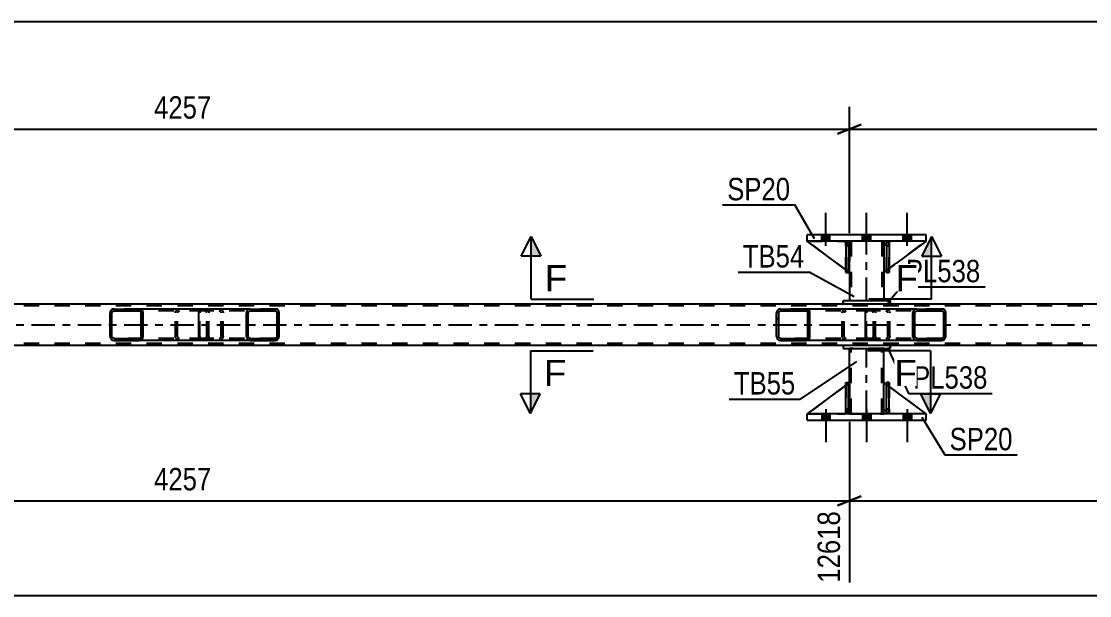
# Model space of a CAD drawing. Header units: millimetres. Extents: x 0 to 1775, y 0 to 560.
# Drawn here: x 1484.5 to 1621, y 156.7 to 230 of the extents above; entities that cross this region are included whole.
import ezdxf

# ---------------------------------------------------------------- set-up
doc = ezdxf.new("R2010")
doc.units = ezdxf.units.MM
doc.linetypes.add('DXK_LINE_DOT2', pattern=[3.9198, 1.9599, -1.9599])
doc.linetypes.add('DXK_LINE_DOT3', pattern=[5.9187, 2.979, -0.9799, 0.9799, -0.9799])
doc.styles.add('Arial', font='ARIAL.TTF', dxfattribs={"height": 0.2})
doc.styles.add('Arial Narrow', font='ARIALN.TTF', dxfattribs={"height": 0.2})

# ---------------------------------------------------------------- blocks, each defined once
blk = doc.blocks.new('Part-814185304-5393 - 5262')
at = {"linetype": 'Continuous'}
h = blk.add_hatch(dxfattribs=at)
h.set_pattern_fill('', scale=0.7, style=0, pattern_type=0)
h.set_pattern_definition([(45, (1500.0745, 192.9664), (-1.57154, 1.57154), [])])
h.paths.add_polyline_path([(1500.11, 192.78), (1500.07, 192.97), (1499.96, 193.12), (1499.8, 193.23), (1499.6, 193.26), (1496.37, 193.26), (1496.17, 193.23), (1496.01, 193.12), (1495.9, 192.97), (1495.86, 192.78), (1495.86, 189.74), (1495.9, 189.56), (1496.01, 189.4), (1496.17, 189.3), (1496.37, 189.26), (1499.6, 189.26), (1499.8, 189.3), (1499.96, 189.4), (1500.07, 189.56), (1500.11, 189.74)])
h.paths.add_polyline_path([(1499.84, 189.65), (1499.78, 189.57), (1499.7, 189.52), (1499.6, 189.5), (1496.37, 189.5), (1496.27, 189.52), (1496.19, 189.57), (1496.13, 189.65), (1496.11, 189.74), (1496.11, 192.78), (1496.13, 192.87), (1496.19, 192.95), (1496.27, 193), (1496.37, 193.02), (1499.6, 193.02), (1499.7, 193), (1499.78, 192.95), (1499.84, 192.87), (1499.86, 192.78), (1499.86, 189.74)])
at = {"color": 2, "linetype": 'Continuous'}
for p, q in [((1495.9, 192.97), (1495.86, 192.78)), ((1495.86, 189.74), (1495.86, 192.78)), ((1496.11, 192.78), (1496.13, 192.87)), ((1496.11, 189.74), (1496.11, 192.78)), ((1496.13, 192.87), (1496.19, 192.95)), ((1496.37, 193.26), (1496.17, 193.23)), ((1496.19, 192.95), (1496.27, 193)), ((1496.27, 193), (1496.37, 193.02)), ((1496.37, 193.26), (1499.6, 193.26)), ((1496.37, 193.02), (1499.6, 193.02)), ((1507.47, 193.26), (1499.6, 193.26)), ((1499.8, 193.23), (1499.6, 193.26)), ((1499.6, 193.02), (1499.7, 193)), ((1499.7, 193), (1499.78, 192.95)), ((1499.78, 192.95), (1499.84, 192.87)), ((1499.84, 192.87), (1499.86, 192.78)), ((1499.86, 189.74), (1499.86, 192.78)), ((1500.11, 192.78), (1500.07, 192.97)), ((1500.11, 189.74), (1500.11, 192.78)), ((1495.86, 189.74), (1495.9, 189.56)), ((1496.13, 189.65), (1496.11, 189.74)), ((1496.19, 189.57), (1496.13, 189.65)), ((1499.84, 189.65), (1499.78, 189.57)), ((1499.86, 189.74), (1499.84, 189.65)), ((1500.07, 189.56), (1500.11, 189.74)), ((1496.17, 189.3), (1496.37, 189.26)), ((1496.27, 189.52), (1496.19, 189.57)), ((1496.37, 189.5), (1496.27, 189.52)), ((1496.37, 189.5), (1499.6, 189.5)), ((1496.37, 189.26), (1499.6, 189.26)), ((1499.7, 189.52), (1499.6, 189.5)), ((1499.6, 189.26), (1499.8, 189.3)), ((1507.47, 189.26), (1499.6, 189.26)), ((1499.78, 189.57), (1499.7, 189.52))]:
    blk.add_line(p, q, dxfattribs=at)
at = {"color": 7, "linetype": 'DXK_LINE_DOT2'}
for p, q in [((1499.6, 193.26), (1496.37, 193.26)), ((1507.95, 193.02), (1496.37, 193.02)), ((1504.21, 192.78), (1504.24, 192.97)), ((1504.21, 189.74), (1504.21, 192.78)), ((1504.48, 192.87), (1504.46, 192.78)), ((1504.46, 189.74), (1504.46, 192.78)), ((1504.54, 192.95), (1504.48, 192.87)), ((1504.52, 193.23), (1504.72, 193.26)), ((1504.54, 192.95), (1504.56, 192.97)), ((1504.56, 192.97), (1504.62, 193)), ((1504.62, 193), (1504.72, 193.02)), ((1507.95, 193.26), (1507.47, 193.26)), ((1507.95, 193.26), (1508.15, 193.23)), ((1508.05, 193), (1507.95, 193.02)), ((1508.13, 192.95), (1508.05, 193)), ((1508.19, 192.87), (1508.13, 192.95)), ((1508.21, 192.78), (1508.19, 192.87)), ((1508.21, 189.74), (1508.21, 192.78)), ((1508.42, 192.97), (1508.46, 192.78)), ((1508.46, 189.74), (1508.46, 192.78)), ((1504.24, 189.56), (1504.21, 189.74)), ((1504.46, 189.74), (1504.48, 189.65)), ((1504.48, 189.65), (1504.54, 189.57)), ((1508.13, 189.57), (1508.19, 189.65)), ((1508.19, 189.65), (1508.21, 189.74)), ((1508.46, 189.74), (1508.42, 189.56)), ((1507.95, 189.5), (1496.37, 189.5)), ((1499.6, 189.26), (1496.37, 189.26)), ((1504.72, 189.26), (1504.52, 189.3)), ((1504.54, 189.57), (1504.62, 189.52)), ((1504.62, 189.52), (1504.72, 189.5)), ((1507.95, 189.26), (1507.47, 189.26)), ((1507.95, 189.5), (1508.05, 189.52)), ((1508.15, 189.3), (1507.95, 189.26)), ((1508.05, 189.52), (1508.13, 189.57))]:
    blk.add_line(p, q, dxfattribs=at)
at = {"color": 2, "linetype": 'Continuous'}
for centre, start, end in [((1496.35, 192.76), 110.7583, 155.68), ((1499.62, 192.76), 24.32, 69.2417), ((1496.35, 189.76), 204.32, 249.2417), ((1499.62, 189.76), 290.7583, 335.68)]:
    blk.add_arc(centre, 0.496, start, end, dxfattribs=at)
at = {"color": 7, "linetype": 'DXK_LINE_DOT2'}
for centre, start, end in [((1504.7, 192.76), 110.7583, 155.68), ((1507.97, 192.76), 24.32, 69.2417), ((1504.7, 189.76), 204.32, 249.2417), ((1507.97, 189.76), 290.7583, 335.68)]:
    blk.add_arc(centre, 0.496, start, end, dxfattribs=at)
blk = doc.blocks.new('Part-814185304-5370 - 5262')
at = {"linetype": 'Continuous'}
h = blk.add_hatch(dxfattribs=at)
h.set_pattern_fill('', scale=0.7, style=0, pattern_type=0)
h.set_pattern_definition([(45, (1602.5534, 192.9664), (-1.57154, 1.57154), [])])
h.paths.add_polyline_path([(1602.59, 192.78), (1602.55, 192.97), (1602.44, 193.12), (1602.28, 193.23), (1602.09, 193.26), (1598.9, 193.26), (1598.71, 193.23), (1598.55, 193.12), (1598.44, 192.97), (1598.4, 192.78), (1598.4, 189.74), (1598.44, 189.56), (1598.55, 189.4), (1598.71, 189.3), (1598.9, 189.26), (1602.09, 189.26), (1602.28, 189.3), (1602.44, 189.4), (1602.55, 189.56), (1602.59, 189.74)])
h.paths.add_polyline_path([(1602.32, 189.65), (1602.27, 189.57), (1602.19, 189.52), (1602.09, 189.5), (1598.9, 189.5), (1598.81, 189.52), (1598.73, 189.57), (1598.67, 189.65), (1598.65, 189.74), (1598.65, 192.78), (1598.67, 192.87), (1598.73, 192.95), (1598.81, 193), (1598.9, 193.02), (1602.09, 193.02), (1602.19, 193), (1602.27, 192.95), (1602.32, 192.87), (1602.34, 192.78), (1602.34, 189.74)])
at = {"color": 2, "linetype": 'Continuous'}
for p, q in [((1592.33, 192.78), (1592.35, 192.97)), ((1592.33, 189.74), (1592.33, 192.78)), ((1592.35, 192.97), (1592.41, 193.12)), ((1592.41, 193.12), (1592.5, 193.23)), ((1592.5, 193.23), (1592.6, 193.26)), ((1598.9, 193.26), (1592.6, 193.26)), ((1598.44, 192.97), (1598.4, 192.78)), ((1598.4, 189.74), (1598.4, 192.78)), ((1598.65, 192.78), (1598.67, 192.87)), ((1598.65, 189.74), (1598.65, 192.78)), ((1598.67, 192.87), (1598.73, 192.95)), ((1598.9, 193.26), (1598.71, 193.23)), ((1598.73, 192.95), (1598.81, 193)), ((1598.81, 193), (1598.9, 193.02)), ((1598.9, 193.26), (1602.09, 193.26)), ((1598.9, 193.02), (1602.09, 193.02)), ((1602.28, 193.23), (1602.09, 193.26)), ((1602.09, 193.02), (1602.19, 193)), ((1602.19, 193), (1602.27, 192.95)), ((1602.27, 192.95), (1602.32, 192.87)), ((1602.32, 192.87), (1602.34, 192.78)), ((1602.34, 189.74), (1602.34, 192.78)), ((1602.59, 192.78), (1602.55, 192.97)), ((1602.59, 189.74), (1602.59, 192.78)), ((1592.35, 189.56), (1592.33, 189.74)), ((1598.4, 189.74), (1598.44, 189.56)), ((1598.67, 189.65), (1598.65, 189.74)), ((1598.73, 189.57), (1598.67, 189.65)), ((1602.32, 189.65), (1602.27, 189.57)), ((1602.34, 189.74), (1602.32, 189.65)), ((1602.55, 189.56), (1602.59, 189.74)), ((1592.41, 189.4), (1592.35, 189.56)), ((1592.5, 189.3), (1592.41, 189.4)), ((1592.6, 189.26), (1592.5, 189.3)), ((1598.9, 189.26), (1592.6, 189.26)), ((1598.71, 189.3), (1598.9, 189.26)), ((1598.81, 189.52), (1598.73, 189.57)), ((1598.9, 189.5), (1598.81, 189.52)), ((1598.9, 189.5), (1602.09, 189.5)), ((1598.9, 189.26), (1602.09, 189.26)), ((1602.19, 189.52), (1602.09, 189.5)), ((1602.09, 189.26), (1602.28, 189.3)), ((1602.27, 189.57), (1602.19, 189.52))]:
    blk.add_line(p, q, dxfattribs=at)
at = {"color": 7, "linetype": 'DXK_LINE_DOT2'}
for p, q in [((1592.48, 192.87), (1592.47, 192.78)), ((1592.47, 189.74), (1592.47, 192.78)), ((1592.51, 192.95), (1592.48, 192.87)), ((1592.55, 193), (1592.51, 192.95)), ((1592.6, 193.02), (1592.55, 193)), ((1602.09, 193.02), (1592.6, 193.02)), ((1593.6, 193.02), (1593.6, 193.26)), ((1594.94, 193.26), (1595.13, 193.23)), ((1595.03, 193), (1594.94, 193.02)), ((1595.12, 192.95), (1595.03, 193)), ((1595.17, 192.87), (1595.12, 192.95)), ((1595.19, 192.78), (1595.17, 192.87)), ((1595.19, 189.74), (1595.19, 192.78)), ((1595.4, 192.97), (1595.44, 192.78)), ((1595.44, 189.74), (1595.44, 192.78)), ((1602.09, 193.26), (1598.9, 193.26)), ((1592.47, 189.74), (1592.48, 189.65)), ((1592.48, 189.65), (1592.51, 189.57)), ((1595.12, 189.57), (1595.17, 189.65)), ((1595.17, 189.65), (1595.19, 189.74)), ((1595.44, 189.74), (1595.4, 189.56)), ((1592.51, 189.57), (1592.55, 189.52)), ((1592.55, 189.52), (1592.6, 189.5)), ((1602.09, 189.5), (1592.6, 189.5)), ((1593.6, 189.26), (1593.6, 189.5)), ((1594.94, 189.5), (1595.03, 189.52)), ((1595.13, 189.3), (1594.94, 189.26)), ((1595.03, 189.52), (1595.12, 189.57)), ((1602.09, 189.26), (1598.9, 189.26))]:
    blk.add_line(p, q, dxfattribs=at)
for centre, start, end in [((1594.95, 192.77), 23.8494, 68.8059), ((1594.95, 189.76), 291.1941, 336.1506)]:
    blk.add_arc(centre, 0.492, start, end, dxfattribs=at)
at = {"color": 2, "linetype": 'Continuous'}
for centre, start, end in [((1598.89, 192.77), 111.1941, 156.1506), ((1602.1, 192.77), 23.8494, 68.8059), ((1598.89, 189.76), 203.8494, 248.8059), ((1602.1, 189.76), 291.1941, 336.1506)]:
    blk.add_arc(centre, 0.492, start, end, dxfattribs=at)
blk = doc.blocks.new('Part-814185304-5500 - 5262')
at = {"color": 2, "linetype": 'Continuous'}
for p, q in [((1589.83, 183.53), (1584.88, 179.86)), ((1590.28, 183.86), (1590.15, 183.77)), ((1590.28, 180.46), (1590.28, 183.86)), ((1590.28, 180.46), (1590.15, 180.34)), ((1590.28, 180.46), (1590.28, 180.46)), ((1589.83, 180.02), (1589.68, 179.86))]:
    blk.add_line(p, q, dxfattribs=at)
at = {"color": 7, "linetype": 'DXK_LINE_DOT2'}
for p, q in [((1590.15, 183.77), (1589.83, 183.53)), ((1590.28, 180.46), (1590.28, 183.86)), ((1590.28, 180.46), (1589.68, 179.86)), ((1590.15, 180.34), (1589.83, 180.02)), ((1584.88, 179.86), (1589.68, 179.86))]:
    blk.add_line(p, q, dxfattribs=at)
blk = doc.blocks.new('Part-814185304-5407 - 5262')
at = {"color": 7, "linetype": 'DXK_LINE_DOT2'}
for p, q in [((1590.28, 197.94), (1584.88, 201.94)), ((1584.88, 201.94), (1589.68, 201.94)), ((1589.68, 201.94), (1590.28, 201.34)), ((1590.28, 201.34), (1589.68, 201.94)), ((1590.28, 201.34), (1590.28, 197.94)), ((1590.28, 201.34), (1590.28, 201.34)), ((1590.28, 201.34), (1590.28, 197.94))]:
    blk.add_line(p, q, dxfattribs=at)
blk = doc.blocks.new('Part-814185304-5328 - 5262')
at = {"color": 2, "linetype": 'Continuous'}
for p, q in [((1590.28, 201.94), (1590.28, 201.34)), ((1594.68, 201.94), (1594.68, 201.34)), ((1590.28, 197.94), (1590.28, 194.3)), ((1594.68, 197.94), (1594.68, 194.3))]:
    blk.add_line(p, q, dxfattribs=at)
at = {"color": 7, "linetype": 'DXK_LINE_DOT2'}
for p, q in [((1594.68, 201.94), (1590.28, 201.94)), ((1590.52, 201.94), (1590.52, 194.3)), ((1594.44, 201.94), (1594.44, 194.3)), ((1590.28, 201.34), (1590.28, 197.94)), ((1594.68, 201.34), (1594.68, 197.94)), ((1594.68, 194.3), (1590.28, 194.3))]:
    blk.add_line(p, q, dxfattribs=at)
at = {"color": 7, "linetype": 'DXK_LINE_DOT3'}
blk.add_line((1592.48, 194.3), (1592.48, 201.94), dxfattribs=at)
blk = doc.blocks.new('Part-814185304-5404 - 5262')
at = {"color": 2, "linetype": 'Continuous'}
for p, q in [((1589.83, 198.27), (1584.88, 201.94)), ((1589.83, 201.79), (1589.68, 201.94)), ((1590.28, 201.34), (1590.15, 201.47)), ((1590.28, 201.34), (1590.28, 201.34)), ((1590.28, 197.94), (1590.28, 201.34)), ((1590.15, 198.04), (1590.28, 197.94)), ((1590.28, 197.94), (1590.28, 197.94))]:
    blk.add_line(p, q, dxfattribs=at)
at = {"color": 7, "linetype": 'DXK_LINE_DOT2'}
for p, q in [((1589.68, 201.94), (1584.88, 201.94)), ((1589.68, 201.94), (1590.28, 201.34)), ((1590.15, 201.47), (1589.83, 201.79)), ((1590.28, 201.34), (1590.28, 197.94)), ((1590.15, 198.04), (1589.83, 198.27))]:
    blk.add_line(p, q, dxfattribs=at)
blk = doc.blocks.new('Part-814185304-5398 - 5262')
at = {"color": 7, "linetype": 'DXK_LINE_DOT2'}
for p, q in [((1595.28, 201.94), (1595.03, 201.7)), ((1600.08, 201.94), (1595.28, 201.94)), ((1595.35, 198.44), (1595.03, 198.2))]:
    blk.add_line(p, q, dxfattribs=at)
at = {"color": 2, "linetype": 'Continuous'}
for p, q in [((1600.08, 201.94), (1595.35, 198.44)), ((1595.03, 201.7), (1594.68, 201.34)), ((1594.68, 201.34), (1594.68, 197.94)), ((1595.03, 198.2), (1594.68, 197.94))]:
    blk.add_line(p, q, dxfattribs=at)
blk = doc.blocks.new('Part-814185304-5428 - 5262')
at = {"color": 2, "linetype": 'Continuous'}
for p, q in [((1594.68, 180.46), (1594.68, 183.86)), ((1595.03, 183.6), (1594.68, 183.86)), ((1600.08, 179.86), (1595.35, 183.36)), ((1595.03, 180.11), (1594.68, 180.46))]:
    blk.add_line(p, q, dxfattribs=at)
at = {"color": 7, "linetype": 'DXK_LINE_DOT2'}
for p, q in [((1595.35, 183.36), (1595.03, 183.6)), ((1595.28, 179.86), (1595.03, 180.11)), ((1600.08, 179.86), (1595.28, 179.86)), ((1600.08, 179.86), (1600.08, 179.86)), ((1600.08, 179.86), (1600.08, 179.86))]:
    blk.add_line(p, q, dxfattribs=at)
blk = doc.blocks.new('Part-814185304-5394 - 5262')
at = {"linetype": 'Continuous'}
h = blk.add_hatch(dxfattribs=at)
h.set_pattern_fill('', scale=0.7, style=0, pattern_type=0)
h.set_pattern_definition([(45, (1517.4192, 192.9664), (-1.57154, 1.57154), [])])
h.paths.add_polyline_path([(1517.46, 192.78), (1517.42, 192.97), (1517.31, 193.12), (1517.15, 193.23), (1516.95, 193.26), (1513.77, 193.26), (1513.58, 193.23), (1513.41, 193.12), (1513.31, 192.97), (1513.27, 192.78), (1513.27, 189.74), (1513.31, 189.56), (1513.41, 189.4), (1513.58, 189.3), (1513.77, 189.26), (1516.95, 189.26), (1517.15, 189.3), (1517.31, 189.4), (1517.42, 189.56), (1517.46, 189.74)])
h.paths.add_polyline_path([(1517.19, 189.65), (1517.13, 189.57), (1517.05, 189.52), (1516.95, 189.5), (1513.77, 189.5), (1513.67, 189.52), (1513.59, 189.57), (1513.54, 189.65), (1513.52, 189.74), (1513.52, 192.78), (1513.54, 192.87), (1513.59, 192.95), (1513.67, 193), (1513.77, 193.02), (1516.95, 193.02), (1517.05, 193), (1517.13, 192.95), (1517.19, 192.87), (1517.21, 192.78), (1517.21, 189.74)])
at = {"color": 2, "linetype": 'Continuous'}
for p, q in [((1507.2, 192.78), (1507.22, 192.97)), ((1507.2, 189.74), (1507.2, 192.78)), ((1507.22, 192.97), (1507.28, 193.12)), ((1507.28, 193.12), (1507.37, 193.23)), ((1507.37, 193.23), (1507.47, 193.26)), ((1513.77, 193.26), (1507.47, 193.26)), ((1513.31, 192.97), (1513.27, 192.78)), ((1513.27, 189.74), (1513.27, 192.78)), ((1513.52, 192.78), (1513.54, 192.87)), ((1513.52, 189.74), (1513.52, 192.78)), ((1513.54, 192.87), (1513.59, 192.95)), ((1513.77, 193.26), (1513.58, 193.23)), ((1513.59, 192.95), (1513.67, 193)), ((1513.67, 193), (1513.77, 193.02)), ((1513.77, 193.26), (1516.95, 193.26)), ((1513.77, 193.02), (1516.95, 193.02)), ((1517.15, 193.23), (1516.95, 193.26)), ((1516.95, 193.02), (1517.05, 193)), ((1517.05, 193), (1517.13, 192.95)), ((1517.13, 192.95), (1517.19, 192.87)), ((1517.19, 192.87), (1517.21, 192.78)), ((1517.21, 189.74), (1517.21, 192.78)), ((1517.46, 192.78), (1517.42, 192.97)), ((1517.46, 189.74), (1517.46, 192.78)), ((1507.22, 189.56), (1507.2, 189.74)), ((1513.27, 189.74), (1513.31, 189.56)), ((1513.54, 189.65), (1513.52, 189.74)), ((1513.59, 189.57), (1513.54, 189.65)), ((1517.19, 189.65), (1517.13, 189.57)), ((1517.21, 189.74), (1517.19, 189.65)), ((1517.42, 189.56), (1517.46, 189.74)), ((1507.28, 189.4), (1507.22, 189.56)), ((1507.37, 189.3), (1507.28, 189.4)), ((1507.47, 189.26), (1507.37, 189.3)), ((1513.77, 189.26), (1507.47, 189.26)), ((1513.58, 189.3), (1513.77, 189.26)), ((1513.67, 189.52), (1513.59, 189.57)), ((1513.77, 189.5), (1513.67, 189.52)), ((1513.77, 189.5), (1516.95, 189.5)), ((1513.77, 189.26), (1516.95, 189.26)), ((1517.05, 189.52), (1516.95, 189.5)), ((1516.95, 189.26), (1517.15, 189.3)), ((1517.13, 189.57), (1517.05, 189.52))]:
    blk.add_line(p, q, dxfattribs=at)
at = {"color": 7, "linetype": 'DXK_LINE_DOT2'}
for p, q in [((1507.35, 192.87), (1507.33, 192.78)), ((1507.33, 189.74), (1507.33, 192.78)), ((1507.37, 192.95), (1507.35, 192.87)), ((1507.42, 193), (1507.37, 192.95)), ((1507.47, 193.02), (1507.42, 193)), ((1516.95, 193.02), (1507.47, 193.02)), ((1508.46, 193.02), (1508.46, 193.26)), ((1509.8, 193.26), (1510, 193.23)), ((1509.9, 193), (1509.8, 193.02)), ((1509.98, 192.95), (1509.9, 193)), ((1510.04, 192.87), (1509.98, 192.95)), ((1510.06, 192.78), (1510.04, 192.87)), ((1510.06, 189.74), (1510.06, 192.78)), ((1510.27, 192.97), (1510.31, 192.78)), ((1510.31, 189.74), (1510.31, 192.78)), ((1516.95, 193.26), (1513.77, 193.26)), ((1507.33, 189.74), (1507.35, 189.65)), ((1507.35, 189.65), (1507.37, 189.57)), ((1509.98, 189.57), (1510.04, 189.65)), ((1510.04, 189.65), (1510.06, 189.74)), ((1510.31, 189.74), (1510.27, 189.56)), ((1507.37, 189.57), (1507.42, 189.52)), ((1507.42, 189.52), (1507.47, 189.5)), ((1516.95, 189.5), (1507.47, 189.5)), ((1508.46, 189.26), (1508.46, 189.5)), ((1509.8, 189.5), (1509.9, 189.52)), ((1510, 189.3), (1509.8, 189.26)), ((1509.9, 189.52), (1509.98, 189.57)), ((1516.95, 189.26), (1513.77, 189.26))]:
    blk.add_line(p, q, dxfattribs=at)
for centre, start, end in [((1509.82, 192.77), 23.8494, 68.8059), ((1509.82, 189.76), 291.1941, 336.1506)]:
    blk.add_arc(centre, 0.492, start, end, dxfattribs=at)
at = {"color": 2, "linetype": 'Continuous'}
for centre, start, end in [((1513.76, 192.77), 111.1941, 156.1506), ((1516.97, 192.77), 23.8494, 68.8059), ((1513.76, 189.76), 203.8494, 248.8059), ((1516.97, 189.76), 291.1941, 336.1506)]:
    blk.add_arc(centre, 0.492, start, end, dxfattribs=at)
blk = doc.blocks.new('Part-814185304-5401 - 5262')
at = {"color": 7, "linetype": 'DXK_LINE_DOT2'}
for p, q in [((1595.28, 201.94), (1594.68, 201.34)), ((1594.68, 197.94), (1600.08, 201.94)), ((1600.08, 201.94), (1595.28, 201.94)), ((1594.68, 201.34), (1594.68, 197.94))]:
    blk.add_line(p, q, dxfattribs=at)
blk = doc.blocks.new('Part-814185304-5408 - 5262')
at = {"color": 2, "linetype": 'Continuous'}
for p, q in [((1590.15, 201.94), (1589.83, 201.94)), ((1589.83, 201.94), (1589.83, 197.94)), ((1590.15, 201.94), (1590.15, 201.94)), ((1590.15, 201.94), (1590.15, 197.94)), ((1590.15, 197.94), (1589.83, 197.94))]:
    blk.add_line(p, q, dxfattribs=at)
at = {"color": 7, "linetype": 'DXK_LINE_DOT2'}
for p, q in [((1589.83, 201.34), (1589.83, 201.94)), ((1590.15, 201.34), (1590.15, 201.94)), ((1590.15, 201.94), (1590.15, 201.94)), ((1590.15, 201.34), (1589.83, 201.34)), ((1589.83, 201.34), (1589.83, 197.94)), ((1590.15, 197.94), (1590.15, 201.34))]:
    blk.add_line(p, q, dxfattribs=at)
blk = doc.blocks.new('Part-814185304-5420 - 5262')
at = {"color": 2, "linetype": 'Continuous'}
for p, q in [((1584.88, 201.94), (1584.88, 202.74)), ((1600.08, 202.74), (1584.88, 202.74)), ((1600.08, 201.94), (1584.88, 201.94)), ((1600.08, 201.94), (1600.08, 202.74))]:
    blk.add_line(p, q, dxfattribs=at)
at = {"color": 7, "linetype": 'DXK_LINE_DOT2'}
for p, q in [((1584.88, 201.94), (1584.88, 202.74)), ((1600.08, 201.94), (1600.08, 202.74))]:
    blk.add_line(p, q, dxfattribs=at)
blk = doc.blocks.new('Part-814185304-5425 - 5262')
at = {"color": 2, "linetype": 'Continuous'}
for p, q in [((1584.88, 179.06), (1584.88, 179.86)), ((1600.08, 179.86), (1584.88, 179.86)), ((1584.88, 179.06), (1600.08, 179.06)), ((1600.08, 179.06), (1600.08, 179.86))]:
    blk.add_line(p, q, dxfattribs=at)
at = {"color": 7, "linetype": 'DXK_LINE_DOT2'}
for p, q in [((1584.88, 179.06), (1584.88, 179.86)), ((1600.08, 179.06), (1600.08, 179.86))]:
    blk.add_line(p, q, dxfattribs=at)
blk = doc.blocks.new('Part-814185304-5449 - 5262')
at = {"color": 7, "linetype": 'DXK_LINE_DOT2'}
for p, q in [((1595.35, 183.86), (1595.03, 183.86)), ((1595.03, 180.46), (1595.03, 183.86)), ((1595.03, 183.86), (1595.03, 179.86)), ((1595.35, 183.86), (1595.35, 180.46)), ((1595.35, 179.86), (1595.35, 183.86)), ((1595.35, 180.46), (1595.03, 180.46)), ((1595.03, 179.86), (1595.03, 180.46)), ((1595.35, 180.46), (1595.35, 179.86)), ((1595.35, 179.86), (1595.03, 179.86)), ((1595.35, 179.86), (1595.35, 179.86))]:
    blk.add_line(p, q, dxfattribs=at)
blk = doc.blocks.new('Part-814185304-5479 - 5262')
at = {"color": 2, "linetype": 'Continuous'}
for p, q in [((1589.48, 193.9), (1425.21, 193.9)), ((1686.73, 193.9), (1595.48, 193.9)), ((1589.48, 188.62), (1425.21, 188.62)), ((1686.73, 188.62), (1595.48, 188.62))]:
    blk.add_line(p, q, dxfattribs=at)
at = {"color": 7, "linetype": 'DXK_LINE_DOT2'}
for p, q in [((1595.48, 193.9), (1589.48, 193.9)), ((1686.73, 193.66), (1112.95, 193.66)), ((1686.73, 188.86), (1112.95, 188.86)), ((1595.48, 188.62), (1589.48, 188.62))]:
    blk.add_line(p, q, dxfattribs=at)
at = {"color": 7, "linetype": 'DXK_LINE_DOT3'}
blk.add_line((1112.95, 191.26), (1686.73, 191.26), dxfattribs=at)
blk = doc.blocks.new('Part-814185304-5497 - 5262')
at = {"linetype": 'Continuous'}
h = blk.add_hatch(dxfattribs=at)
h.set_pattern_fill('', scale=0.7, style=0, pattern_type=0)
h.set_pattern_definition([(45, (1585.2087, 192.9664), (-1.57154, 1.57154), [])])
h.paths.add_polyline_path([(1585.25, 192.78), (1585.21, 192.97), (1585.1, 193.12), (1584.93, 193.23), (1584.74, 193.26), (1581.5, 193.26), (1581.31, 193.23), (1581.14, 193.12), (1581.03, 192.97), (1580.99, 192.78), (1580.99, 189.74), (1581.03, 189.56), (1581.14, 189.4), (1581.31, 189.3), (1581.5, 189.26), (1584.74, 189.26), (1584.93, 189.3), (1585.1, 189.4), (1585.21, 189.56), (1585.25, 189.74)])
h.paths.add_polyline_path([(1584.97, 189.65), (1584.92, 189.57), (1584.83, 189.52), (1584.74, 189.5), (1581.5, 189.5), (1581.4, 189.52), (1581.32, 189.57), (1581.27, 189.65), (1581.25, 189.74), (1581.25, 192.78), (1581.27, 192.87), (1581.32, 192.95), (1581.4, 193), (1581.5, 193.02), (1584.74, 193.02), (1584.83, 193), (1584.92, 192.95), (1584.97, 192.87), (1584.99, 192.78), (1584.99, 189.74)])
at = {"color": 2, "linetype": 'Continuous'}
for p, q in [((1581.03, 192.97), (1580.99, 192.78)), ((1580.99, 189.74), (1580.99, 192.78)), ((1581.25, 192.78), (1581.27, 192.87)), ((1581.25, 189.74), (1581.25, 192.78)), ((1581.27, 192.87), (1581.32, 192.95)), ((1581.5, 193.26), (1581.31, 193.23)), ((1581.32, 192.95), (1581.4, 193)), ((1581.4, 193), (1581.5, 193.02)), ((1581.5, 193.26), (1584.74, 193.26)), ((1581.5, 193.02), (1584.74, 193.02)), ((1592.6, 193.26), (1584.74, 193.26)), ((1584.93, 193.23), (1584.74, 193.26)), ((1584.74, 193.02), (1584.83, 193)), ((1584.83, 193), (1584.92, 192.95)), ((1584.92, 192.95), (1584.97, 192.87)), ((1584.97, 192.87), (1584.99, 192.78)), ((1584.99, 189.74), (1584.99, 192.78)), ((1585.25, 192.78), (1585.21, 192.97)), ((1585.25, 189.74), (1585.25, 192.78)), ((1580.99, 189.74), (1581.03, 189.56)), ((1581.27, 189.65), (1581.25, 189.74)), ((1581.32, 189.57), (1581.27, 189.65)), ((1584.97, 189.65), (1584.92, 189.57)), ((1584.99, 189.74), (1584.97, 189.65)), ((1585.21, 189.56), (1585.25, 189.74)), ((1581.31, 189.3), (1581.5, 189.26)), ((1581.4, 189.52), (1581.32, 189.57)), ((1581.5, 189.5), (1581.4, 189.52)), ((1581.5, 189.5), (1584.74, 189.5)), ((1581.5, 189.26), (1584.74, 189.26)), ((1584.83, 189.52), (1584.74, 189.5)), ((1584.74, 189.26), (1584.93, 189.3)), ((1592.6, 189.26), (1584.74, 189.26)), ((1584.92, 189.57), (1584.83, 189.52))]:
    blk.add_line(p, q, dxfattribs=at)
at = {"color": 7, "linetype": 'DXK_LINE_DOT2'}
for p, q in [((1584.74, 193.26), (1581.5, 193.26)), ((1593.09, 193.02), (1581.5, 193.02)), ((1589.34, 192.78), (1589.38, 192.97)), ((1589.34, 189.74), (1589.34, 192.78)), ((1589.62, 192.87), (1589.6, 192.78)), ((1589.6, 189.74), (1589.6, 192.78)), ((1589.67, 192.95), (1589.62, 192.87)), ((1589.66, 193.23), (1589.85, 193.26)), ((1589.67, 192.95), (1589.69, 192.97)), ((1589.69, 192.97), (1589.75, 193)), ((1589.75, 193), (1589.85, 193.02)), ((1593.09, 193.26), (1592.6, 193.26)), ((1593.09, 193.26), (1593.28, 193.23)), ((1593.18, 193), (1593.09, 193.02)), ((1593.27, 192.95), (1593.18, 193)), ((1593.32, 192.87), (1593.27, 192.95)), ((1593.34, 192.78), (1593.32, 192.87)), ((1593.34, 189.74), (1593.34, 192.78)), ((1593.56, 192.97), (1593.6, 192.78)), ((1593.6, 189.74), (1593.6, 192.78)), ((1589.38, 189.56), (1589.34, 189.74)), ((1589.6, 189.74), (1589.62, 189.65)), ((1589.62, 189.65), (1589.67, 189.57)), ((1593.27, 189.57), (1593.32, 189.65)), ((1593.32, 189.65), (1593.34, 189.74)), ((1593.6, 189.74), (1593.56, 189.56)), ((1593.09, 189.5), (1581.5, 189.5)), ((1584.74, 189.26), (1581.5, 189.26)), ((1589.85, 189.26), (1589.66, 189.3)), ((1589.67, 189.57), (1589.75, 189.52)), ((1589.75, 189.52), (1589.85, 189.5)), ((1593.09, 189.26), (1592.6, 189.26)), ((1593.09, 189.5), (1593.18, 189.52)), ((1593.28, 189.3), (1593.09, 189.26)), ((1593.18, 189.52), (1593.27, 189.57))]:
    blk.add_line(p, q, dxfattribs=at)
at = {"color": 2, "linetype": 'Continuous'}
for centre, start, end in [((1581.48, 192.76), 110.7583, 155.68), ((1584.76, 192.76), 24.32, 69.2417), ((1581.48, 189.76), 204.32, 249.2417), ((1584.76, 189.76), 290.7583, 335.68)]:
    blk.add_arc(centre, 0.496, start, end, dxfattribs=at)
at = {"color": 7, "linetype": 'DXK_LINE_DOT2'}
for centre, start, end in [((1589.83, 192.76), 110.7583, 155.68), ((1593.11, 192.76), 24.32, 69.2417), ((1589.83, 189.76), 204.32, 249.2417), ((1593.11, 189.76), 290.7583, 335.68)]:
    blk.add_arc(centre, 0.496, start, end, dxfattribs=at)
blk = doc.blocks.new('Part-814185304-5503 - 5262')
at = {"color": 7, "linetype": 'DXK_LINE_DOT2'}
for p, q in [((1590.28, 183.86), (1584.88, 179.86)), ((1590.28, 180.46), (1590.28, 183.86)), ((1590.28, 183.86), (1590.28, 180.46)), ((1589.68, 179.86), (1590.28, 180.46)), ((1590.28, 180.46), (1589.68, 179.86)), ((1590.28, 180.46), (1590.28, 180.46)), ((1584.88, 179.86), (1589.68, 179.86))]:
    blk.add_line(p, q, dxfattribs=at)
blk = doc.blocks.new('Part-814185304-5504 - 5262')
at = {"color": 2, "linetype": 'Continuous'}
for p, q in [((1589.83, 179.86), (1589.83, 183.86)), ((1589.83, 183.86), (1590.15, 183.86)), ((1590.15, 179.86), (1590.15, 183.86)), ((1589.83, 179.86), (1589.83, 179.86)), ((1590.15, 179.86), (1589.83, 179.86))]:
    blk.add_line(p, q, dxfattribs=at)
at = {"color": 7, "linetype": 'DXK_LINE_DOT2'}
for p, q in [((1589.83, 183.86), (1589.83, 180.46)), ((1590.15, 180.46), (1590.15, 183.86)), ((1589.83, 180.46), (1589.83, 179.86)), ((1589.83, 180.46), (1590.15, 180.46)), ((1590.15, 179.86), (1590.15, 180.46)), ((1590.15, 179.86), (1590.15, 179.86))]:
    blk.add_line(p, q, dxfattribs=at)
blk = doc.blocks.new('Part-814185304-5505 - 5262')
at = {"color": 2, "linetype": 'Continuous'}
for p, q in [((1595.03, 179.86), (1595.03, 183.86)), ((1595.03, 183.86), (1595.35, 183.86)), ((1595.35, 179.86), (1595.35, 183.86)), ((1595.03, 179.86), (1595.03, 179.86)), ((1595.35, 179.86), (1595.03, 179.86))]:
    blk.add_line(p, q, dxfattribs=at)
at = {"color": 7, "linetype": 'DXK_LINE_DOT2'}
for p, q in [((1595.03, 183.86), (1595.03, 180.46)), ((1595.35, 180.46), (1595.35, 183.86)), ((1595.03, 180.46), (1595.03, 179.86)), ((1595.03, 180.46), (1595.35, 180.46)), ((1595.35, 179.86), (1595.35, 180.46)), ((1595.35, 179.86), (1595.35, 179.86))]:
    blk.add_line(p, q, dxfattribs=at)
blk = doc.blocks.new('Part-814185304-5506 - 5262')
at = {"color": 7, "linetype": 'DXK_LINE_DOT2'}
for p, q in [((1589.83, 183.86), (1590.15, 183.86)), ((1589.83, 180.46), (1589.83, 183.86)), ((1589.83, 183.86), (1589.83, 179.86)), ((1590.15, 183.86), (1590.15, 180.46)), ((1590.15, 179.86), (1590.15, 183.77)), ((1590.15, 180.46), (1589.83, 180.46)), ((1589.83, 179.86), (1589.83, 180.46)), ((1590.15, 180.46), (1590.15, 179.86)), ((1590.15, 179.86), (1589.83, 179.86)), ((1590.15, 179.86), (1590.15, 179.86))]:
    blk.add_line(p, q, dxfattribs=at)
blk = doc.blocks.new('Bolt-814185304-5508 - 5262')
at = {"linetype": 'Continuous'}
for points in [[(1586.76, 201.94), (1587.8, 201.94), (1587.8, 202.74), (1586.76, 202.74)], [(1586.76, 201.94), (1587.8, 201.94), (1587.8, 202.74), (1586.76, 202.74)], [(1586.76, 201.94), (1587.8, 201.94), (1587.8, 202.74), (1586.76, 202.74)], [(1591.96, 201.94), (1593, 201.94), (1593, 202.74), (1591.96, 202.74)], [(1591.96, 201.94), (1593, 201.94), (1593, 202.74), (1591.96, 202.74)], [(1597.16, 201.94), (1598.2, 201.94), (1598.2, 202.74), (1597.16, 202.74)], [(1597.16, 201.94), (1598.2, 201.94), (1598.2, 202.74), (1597.16, 202.74)], [(1597.16, 201.94), (1598.2, 201.94), (1598.2, 202.74), (1597.16, 202.74)]]:
    blk.add_hatch(color=1, dxfattribs=at).paths.add_polyline_path(points)
at = {"color": 1, "linetype": 'Continuous'}
for p, q in [((1587.28, 201.34), (1587.28, 205.54)), ((1587.28, 201.34), (1587.28, 205.54)), ((1587.28, 201.34), (1587.28, 205.54)), ((1592.48, 201.34), (1592.48, 205.54)), ((1592.48, 201.34), (1592.48, 205.54)), ((1597.68, 201.34), (1597.68, 205.54)), ((1597.68, 201.34), (1597.68, 205.54)), ((1597.68, 201.34), (1597.68, 205.54)), ((1586.76, 201.94), (1586.76, 202.74)), ((1586.76, 201.94), (1586.76, 202.74)), ((1586.76, 201.94), (1586.76, 202.74)), ((1587.8, 201.94), (1587.8, 202.74)), ((1587.8, 201.94), (1587.8, 202.74)), ((1587.8, 201.94), (1587.8, 202.74)), ((1591.96, 201.94), (1591.96, 202.74)), ((1591.96, 201.94), (1591.96, 202.74)), ((1593, 201.94), (1593, 202.74)), ((1593, 201.94), (1593, 202.74)), ((1597.16, 201.94), (1597.16, 202.74)), ((1597.16, 201.94), (1597.16, 202.74)), ((1597.16, 201.94), (1597.16, 202.74)), ((1598.2, 201.94), (1598.2, 202.74)), ((1598.2, 201.94), (1598.2, 202.74)), ((1598.2, 201.94), (1598.2, 202.74))]:
    blk.add_line(p, q, dxfattribs=at)
blk = doc.blocks.new('Bolt-814185304-5509 - 5262')
at = {"linetype": 'Continuous'}
for points in [[(1587.8, 179.86), (1586.76, 179.86), (1586.76, 179.06), (1587.8, 179.06)], [(1587.8, 179.86), (1586.76, 179.86), (1586.76, 179.06), (1587.8, 179.06)], [(1587.8, 179.86), (1586.76, 179.86), (1586.76, 179.06), (1587.8, 179.06)], [(1593, 179.86), (1591.96, 179.86), (1591.96, 179.06), (1593, 179.06)], [(1593, 179.86), (1591.96, 179.86), (1591.96, 179.06), (1593, 179.06)], [(1598.2, 179.86), (1597.16, 179.86), (1597.16, 179.06), (1598.2, 179.06)], [(1598.2, 179.86), (1597.16, 179.86), (1597.16, 179.06), (1598.2, 179.06)], [(1598.2, 179.86), (1597.16, 179.86), (1597.16, 179.06), (1598.2, 179.06)]]:
    blk.add_hatch(color=1, dxfattribs=at).paths.add_polyline_path(points)
at = {"color": 1, "linetype": 'Continuous'}
for p, q in [((1587.28, 180.46), (1587.28, 176.26)), ((1587.28, 180.46), (1587.28, 176.26)), ((1587.28, 180.46), (1587.28, 176.26)), ((1592.48, 180.46), (1592.48, 176.26)), ((1592.48, 180.46), (1592.48, 176.26)), ((1597.68, 180.46), (1597.68, 176.26)), ((1597.68, 180.46), (1597.68, 176.26)), ((1597.68, 180.46), (1597.68, 176.26)), ((1586.76, 179.86), (1586.76, 179.06)), ((1586.76, 179.86), (1586.76, 179.06)), ((1586.76, 179.86), (1586.76, 179.06)), ((1587.8, 179.86), (1587.8, 179.06)), ((1587.8, 179.86), (1587.8, 179.06)), ((1587.8, 179.86), (1587.8, 179.06)), ((1591.96, 179.86), (1591.96, 179.06)), ((1591.96, 179.86), (1591.96, 179.06)), ((1593, 179.86), (1593, 179.06)), ((1593, 179.86), (1593, 179.06)), ((1597.16, 179.86), (1597.16, 179.06)), ((1597.16, 179.86), (1597.16, 179.06)), ((1597.16, 179.86), (1597.16, 179.06)), ((1598.2, 179.86), (1598.2, 179.06)), ((1598.2, 179.86), (1598.2, 179.06)), ((1598.2, 179.86), (1598.2, 179.06))]:
    blk.add_line(p, q, dxfattribs=at)
blk = doc.blocks.new('Part-814185304-5515 - 5262')
at = {"color": 7, "linetype": 'DXK_LINE_DOT2'}
for p, q in [((1594.68, 180.46), (1594.68, 183.86)), ((1594.68, 183.86), (1600.08, 179.86)), ((1595.28, 179.86), (1594.68, 180.46)), ((1600.08, 179.86), (1595.28, 179.86))]:
    blk.add_line(p, q, dxfattribs=at)
blk = doc.blocks.new('Part-814185304-5520 - 5262')
at = {"color": 2, "linetype": 'Continuous'}
for p, q in [((1595.35, 201.94), (1595.03, 201.94)), ((1595.03, 201.94), (1595.03, 197.94)), ((1595.35, 201.94), (1595.35, 201.94)), ((1595.35, 201.94), (1595.35, 197.94)), ((1595.35, 197.94), (1595.03, 197.94))]:
    blk.add_line(p, q, dxfattribs=at)
at = {"color": 7, "linetype": 'DXK_LINE_DOT2'}
for p, q in [((1595.03, 201.34), (1595.03, 201.94)), ((1595.35, 201.34), (1595.35, 201.94)), ((1595.35, 201.94), (1595.35, 201.94)), ((1595.35, 201.34), (1595.03, 201.34)), ((1595.03, 201.34), (1595.03, 197.94)), ((1595.35, 197.94), (1595.35, 201.34))]:
    blk.add_line(p, q, dxfattribs=at)
blk = doc.blocks.new('Part-814185304-5521 - 5262')
at = {"color": 7, "linetype": 'DXK_LINE_DOT2'}
for p, q in [((1589.83, 201.34), (1589.83, 201.94)), ((1589.83, 201.94), (1589.83, 201.94)), ((1589.83, 201.94), (1589.83, 197.94)), ((1590.15, 201.94), (1589.83, 201.94)), ((1590.15, 201.34), (1590.15, 201.94)), ((1590.15, 197.94), (1590.15, 201.94)), ((1589.83, 197.94), (1589.83, 201.34)), ((1589.83, 201.34), (1590.15, 201.34)), ((1590.15, 201.34), (1590.15, 197.94)), ((1589.83, 197.94), (1590.15, 197.94))]:
    blk.add_line(p, q, dxfattribs=at)
blk = doc.blocks.new('Part-814185304-5540 - 5262')
at = {"color": 7, "linetype": 'DXK_LINE_DOT2'}
for p, q in [((1595.03, 201.34), (1595.03, 201.94)), ((1595.03, 201.94), (1595.03, 201.94)), ((1595.03, 201.94), (1595.03, 197.94)), ((1595.35, 201.94), (1595.03, 201.94)), ((1595.35, 201.34), (1595.35, 201.94)), ((1595.35, 197.94), (1595.35, 201.94)), ((1595.03, 197.94), (1595.03, 201.34)), ((1595.03, 201.34), (1595.35, 201.34)), ((1595.35, 201.34), (1595.35, 197.94)), ((1595.03, 197.94), (1595.35, 197.94))]:
    blk.add_line(p, q, dxfattribs=at)
blk = doc.blocks.new('Part-814185304-5545 - 5262')
at = {"color": 2, "linetype": 'Continuous'}
for p, q in [((1590.28, 183.86), (1590.28, 188.22)), ((1594.68, 183.86), (1594.68, 188.22)), ((1590.28, 179.86), (1590.28, 180.46)), ((1594.68, 179.86), (1594.68, 180.46))]:
    blk.add_line(p, q, dxfattribs=at)
at = {"color": 7, "linetype": 'DXK_LINE_DOT2'}
for p, q in [((1594.68, 188.22), (1590.28, 188.22)), ((1590.52, 179.86), (1590.52, 188.22)), ((1594.44, 179.86), (1594.44, 188.22)), ((1590.28, 180.46), (1590.28, 183.86)), ((1594.68, 180.46), (1594.68, 183.86)), ((1590.28, 179.86), (1594.68, 179.86))]:
    blk.add_line(p, q, dxfattribs=at)
at = {"color": 7, "linetype": 'DXK_LINE_DOT3'}
blk.add_line((1592.48, 179.86), (1592.48, 188.22), dxfattribs=at)
blk = doc.blocks.new('Part-814185304-5550 - 5262')
at = {"color": 2, "linetype": 'Continuous'}
for p, q in [((1589.48, 188.62), (1589.48, 188.22)), ((1595.48, 188.62), (1589.48, 188.62)), ((1595.48, 188.62), (1595.48, 188.22)), ((1595.48, 188.62), (1595.48, 188.62)), ((1589.48, 188.22), (1595.48, 188.22)), ((1595.48, 188.22), (1595.48, 188.22))]:
    blk.add_line(p, q, dxfattribs=at)
at = {"color": 7, "linetype": 'DXK_LINE_DOT2'}
for p, q in [((1589.48, 188.62), (1589.48, 188.22)), ((1595.48, 188.22), (1595.48, 188.62)), ((1595.48, 188.62), (1595.48, 188.62)), ((1595.48, 188.22), (1595.48, 188.22))]:
    blk.add_line(p, q, dxfattribs=at)
blk = doc.blocks.new('Part-814185304-5555 - 5262')
at = {"color": 2, "linetype": 'Continuous'}
for p, q in [((1595.48, 194.3), (1589.48, 194.3)), ((1589.48, 193.9), (1589.48, 194.3)), ((1589.48, 194.3), (1589.48, 194.3)), ((1595.48, 193.9), (1589.48, 193.9)), ((1589.48, 193.9), (1589.48, 193.9)), ((1595.48, 194.3), (1595.48, 193.9)), ((1595.48, 194.3), (1595.48, 194.3)), ((1595.48, 193.9), (1595.48, 193.9))]:
    blk.add_line(p, q, dxfattribs=at)
at = {"color": 7, "linetype": 'DXK_LINE_DOT2'}
for p, q in [((1595.48, 194.3), (1589.48, 194.3)), ((1589.48, 194.3), (1589.48, 193.9)), ((1595.48, 193.9), (1589.48, 193.9)), ((1595.48, 193.9), (1595.48, 194.3))]:
    blk.add_line(p, q, dxfattribs=at)
blk = doc.blocks.new('StraightDimension-814185304-5569 - 5262')
at = {"color": 7, "linetype": 'Continuous'}
blk.add_line((1103.69, 156.65), (1695.35, 156.65), dxfattribs=at)
blk = doc.blocks.new('StraightDimension-814185304-5612 - 5262')
at = {"color": 7, "linetype": 'Continuous'}
blk.add_line((1104.33, 230), (1695.35, 230), dxfattribs=at)
blk = doc.blocks.new('StraightDimension-814185304-5644 - 5262')
at = {"color": 7, "linetype": 'Continuous'}
for p, q in [((1590.28, 178.86), (1590.28, 158.31)), ((1588.78, 168.15), (1591.78, 169.35)), ((1420.01, 168.75), (1590.28, 168.75))]:
    blk.add_line(p, q, dxfattribs=at)
at = {"color": 0}
blk.add_wipeout([(1509.4, 169.5), (1509.4, 173.7), (1500.89, 173.7), (1500.89, 169.5)], dxfattribs=at)
at = {"color": 3, "style": 'Arial Narrow'}
blk.add_text('4257', height=2.863, dxfattribs=at).set_placement((1501.49, 170.1))
at = {"color": 0, "linetype": 'Continuous'}
blk.add_wipeout([(1589.68, 168.05), (1585.48, 168.05), (1585.48, 157.71), (1589.68, 157.71)], dxfattribs=at)
at = {"color": 3, "linetype": 'Continuous', "style": 'Arial Narrow'}
blk.add_text('12618', height=2.863, rotation=90.0002, dxfattribs=at).set_placement((1589.08, 158.31))
blk = doc.blocks.new('StraightDimension-814185304-5650 - 5262')
at = {"color": 7, "linetype": 'Continuous'}
for p, q in [((1695.99, 183.76), (1695.99, 158.31)), ((1590.28, 178.86), (1590.28, 158.31)), ((1591.78, 169.35), (1588.78, 168.15)), ((1694.49, 168.15), (1697.49, 169.35)), ((1590.28, 168.75), (1695.99, 168.75))]:
    blk.add_line(p, q, dxfattribs=at)
at = {"color": 0}
blk.add_wipeout([(1647.39, 169.5), (1647.39, 173.7), (1638.88, 173.7), (1638.88, 169.5)], dxfattribs=at)
at = {"color": 3, "style": 'Arial Narrow'}
blk.add_text('3755', height=2.863, dxfattribs=at).set_placement((1639.48, 170.1))
at = {"color": 0, "linetype": 'Continuous'}
blk.add_wipeout([(1695.39, 168.05), (1691.19, 168.05), (1691.19, 157.71), (1695.39, 157.71)], dxfattribs=at)
at = {"color": 3, "linetype": 'Continuous', "style": 'Arial Narrow'}
blk.add_text('16373', height=2.863, rotation=90.0002, dxfattribs=at).set_placement((1694.79, 158.31))
blk = doc.blocks.new('StraightDimension-814185304-5658 - 5262')
at = {"color": 7, "linetype": 'Continuous'}
for p, q in [((1590.28, 202.94), (1590.28, 219.08)), ((1695.35, 194.9), (1695.35, 219.08)), ((1591.78, 216.83), (1588.78, 215.63)), ((1590.28, 216.23), (1695.35, 216.23)), ((1693.85, 215.63), (1696.85, 216.83))]:
    blk.add_line(p, q, dxfattribs=at)
at = {"color": 0}
blk.add_wipeout([(1647.07, 216.98), (1647.07, 221.18), (1638.56, 221.18), (1638.56, 216.98)], dxfattribs=at)
at = {"color": 3, "style": 'Arial Narrow'}
blk.add_text('3739', height=2.863, dxfattribs=at).set_placement((1639.16, 217.58))
blk = doc.blocks.new('StraightDimension-814185304-5662 - 5262')
at = {"color": 7, "linetype": 'Continuous'}
for p, q in [((1590.28, 202.94), (1590.28, 219.08)), ((1420.01, 216.23), (1590.28, 216.23)), ((1588.78, 215.63), (1591.78, 216.83))]:
    blk.add_line(p, q, dxfattribs=at)
at = {"color": 0}
blk.add_wipeout([(1509.4, 216.98), (1509.4, 221.18), (1500.89, 221.18), (1500.89, 216.98)], dxfattribs=at)
at = {"color": 3, "style": 'Arial Narrow'}
blk.add_text('4257', height=2.863, dxfattribs=at).set_placement((1501.49, 217.58))
blk = doc.blocks.new('Mark-814185304-5324 - 5262')
at = {"color": 0}
blk.add_wipeout([(1584.53, 198.56), (1584.53, 201.56), (1576.67, 201.56), (1576.67, 198.56)], dxfattribs=at)
blk.add_wipeout([(1584.53, 198.56), (1584.53, 201.56), (1576.67, 201.56), (1576.67, 198.56)], dxfattribs=at)
at = {"color": 30, "linetype": 'Continuous'}
for p in [(1576.07, 197.96), (1590.87, 194.83)]:
    blk.add_line(p, (1585.13, 197.96), dxfattribs=at)
at = {"color": 3, "style": 'Arial Narrow'}
blk.add_text('TB54', height=2.863, dxfattribs=at).set_placement((1576.67, 198.56))
blk = doc.blocks.new('Mark-814185304-5416 - 5262')
at = {"color": 0}
blk.add_wipeout([(1582.72, 207.15), (1582.72, 210.15), (1574.68, 210.15), (1574.68, 207.15)], dxfattribs=at)
blk.add_wipeout([(1582.72, 207.15), (1582.72, 210.15), (1574.68, 210.15), (1574.68, 207.15)], dxfattribs=at)
at = {"color": 30, "linetype": 'Continuous'}
for p in [(1574.08, 206.55), (1585.82, 202.22)]:
    blk.add_line(p, (1583.32, 206.55), dxfattribs=at)
at = {"color": 3, "style": 'Arial Narrow'}
blk.add_text('SP20', height=2.863, dxfattribs=at).set_placement((1574.68, 207.15))
blk = doc.blocks.new('Mark-814185304-5421 - 5262')
at = {"color": 0}
blk.add_wipeout([(1611.12, 175.22), (1611.12, 178.22), (1603.08, 178.22), (1603.08, 175.22)], dxfattribs=at)
blk.add_wipeout([(1611.12, 175.22), (1611.12, 178.22), (1603.08, 178.22), (1603.08, 175.22)], dxfattribs=at)
at = {"color": 30, "linetype": 'Continuous'}
for p, q in [((1599.53, 179.45), (1602.48, 174.62)), ((1602.48, 174.62), (1611.72, 174.62))]:
    blk.add_line(p, q, dxfattribs=at)
at = {"color": 3, "style": 'Arial Narrow'}
blk.add_text('SP20', height=2.863, dxfattribs=at).set_placement((1603.08, 175.22))
blk = doc.blocks.new('Mark-814185304-5541 - 5262')
at = {"color": 0}
blk.add_wipeout([(1583.39, 182.34), (1583.39, 185.34), (1575.53, 185.34), (1575.53, 182.34)], dxfattribs=at)
blk.add_wipeout([(1583.39, 182.34), (1583.39, 185.34), (1575.53, 185.34), (1575.53, 182.34)], dxfattribs=at)
at = {"color": 30, "linetype": 'Continuous'}
for p in [(1591.17, 186.54), (1574.93, 181.74)]:
    blk.add_line(p, (1583.99, 181.74), dxfattribs=at)
at = {"color": 3, "style": 'Arial Narrow'}
blk.add_text('TB55', height=2.863, dxfattribs=at).set_placement((1575.53, 182.34))
blk = doc.blocks.new('Mark-814185304-5546 - 5262')
at = {"color": 0}
blk.add_wipeout([(1607.93, 183.09), (1607.93, 186.09), (1598.42, 186.09), (1598.42, 183.09)], dxfattribs=at)
blk.add_wipeout([(1607.93, 183.09), (1607.93, 186.09), (1598.42, 186.09), (1598.42, 183.09)], dxfattribs=at)
at = {"color": 30, "linetype": 'Continuous'}
for p, q in [((1595.16, 188.36), (1597.82, 182.49)), ((1597.82, 182.49), (1608.53, 182.49))]:
    blk.add_line(p, q, dxfattribs=at)
at = {"color": 3, "style": 'Arial Narrow'}
blk.add_text('PL538', height=2.863, dxfattribs=at).set_placement((1598.42, 183.09))
blk = doc.blocks.new('Mark-814185304-5551 - 5262')
at = {"color": 0}
blk.add_wipeout([(1607.01, 196.68), (1607.01, 199.68), (1597.5, 199.68), (1597.5, 196.68)], dxfattribs=at)
blk.add_wipeout([(1607.01, 196.68), (1607.01, 199.68), (1597.5, 199.68), (1597.5, 196.68)], dxfattribs=at)
at = {"color": 30, "linetype": 'Continuous'}
for p, q in [((1595.2, 194.1), (1596.9, 196.08)), ((1596.9, 196.08), (1607.61, 196.08))]:
    blk.add_line(p, q, dxfattribs=at)
at = {"color": 3, "style": 'Arial Narrow'}
blk.add_text('PL538', height=2.863, dxfattribs=at).set_placement((1597.5, 196.68))
blk = doc.blocks.new('SectionMark-814185304-5676 - 5262')
at = {"linetype": 'Continuous'}
for points in [[(1549.54, 182.42), (1550.79, 182.42), (1549.54, 179.92)], [(1599.39, 182.42), (1600.64, 182.42), (1600.64, 179.92)]]:
    blk.add_hatch(color=6, dxfattribs=at).paths.add_polyline_path(points)
at = {"color": 6, "linetype": 'Continuous'}
for p, q in [((1549.54, 187.92), (1557.54, 187.92)), ((1549.54, 187.92), (1549.54, 179.92)), ((1600.64, 187.92), (1592.64, 187.92)), ((1600.64, 187.92), (1600.64, 179.92)), ((1549.54, 179.92), (1548.29, 182.42)), ((1550.79, 182.42), (1548.29, 182.42)), ((1549.54, 179.92), (1550.79, 182.42)), ((1599.39, 182.42), (1601.89, 182.42)), ((1600.64, 179.92), (1599.39, 182.42)), ((1601.89, 182.42), (1600.64, 179.92))]:
    blk.add_line(p, q, dxfattribs=at)
at = {"color": 0, "linetype": 'Continuous'}
for points in [[(1554.14, 183.42), (1554.14, 186.92), (1551.29, 186.92), (1551.29, 183.42)], [(1598.89, 183.42), (1598.89, 186.92), (1596.04, 186.92), (1596.04, 183.42)]]:
    blk.add_wipeout(points, dxfattribs=at)
at = {"color": 3, "linetype": 'Continuous', "style": 'Arial'}
for p in [(1551.29, 183.42), (1596.04, 183.42)]:
    blk.add_text('F', height=3.34, dxfattribs=at).set_placement(p)
blk = doc.blocks.new('SectionMark-814185304-5678 - 5262')
at = {"linetype": 'Continuous'}
for points in [[(1550.88, 200.03), (1549.63, 200.03), (1549.63, 202.53)], [(1600.78, 200.03), (1599.53, 200.03), (1600.78, 202.53)]]:
    blk.add_hatch(color=6, dxfattribs=at).paths.add_polyline_path(points)
at = {"color": 6, "linetype": 'Continuous'}
for p, q in [((1548.38, 200.03), (1549.63, 202.53)), ((1549.63, 194.53), (1549.63, 202.53)), ((1549.63, 202.53), (1550.88, 200.03)), ((1600.78, 202.53), (1599.53, 200.03)), ((1600.78, 194.53), (1600.78, 202.53)), ((1600.78, 202.53), (1602.03, 200.03)), ((1550.88, 200.03), (1548.38, 200.03)), ((1599.53, 200.03), (1602.03, 200.03)), ((1549.63, 194.53), (1557.63, 194.53)), ((1600.78, 194.53), (1592.78, 194.53))]:
    blk.add_line(p, q, dxfattribs=at)
at = {"color": 0, "linetype": 'Continuous'}
for points in [[(1554.23, 195.53), (1554.23, 199.03), (1551.38, 199.03), (1551.38, 195.53)], [(1599.03, 195.53), (1599.03, 199.03), (1596.18, 199.03), (1596.18, 195.53)]]:
    blk.add_wipeout(points, dxfattribs=at)
at = {"color": 3, "linetype": 'Continuous', "style": 'Arial'}
for p in [(1551.38, 195.53), (1596.18, 195.53)]:
    blk.add_text('F', height=3.34, dxfattribs=at).set_placement(p)

msp = doc.modelspace()

# ---------------------------------------------------------------- block references
for name in ['Bolt-814185304-5508 - 5262', 'Part-814185304-5420 - 5262', 'Part-814185304-5407 - 5262', 'Part-814185304-5404 - 5262', 'Part-814185304-5408 - 5262', 'Part-814185304-5521 - 5262', 'Part-814185304-5328 - 5262', 'Part-814185304-5398 - 5262', 'Part-814185304-5401 - 5262', 'Part-814185304-5520 - 5262', 'Part-814185304-5540 - 5262', 'Part-814185304-5479 - 5262', 'Part-814185304-5555 - 5262', 'Part-814185304-5393 - 5262', 'Part-814185304-5394 - 5262', 'Part-814185304-5497 - 5262', 'Part-814185304-5370 - 5262', 'Part-814185304-5550 - 5262', 'Part-814185304-5545 - 5262', 'Part-814185304-5500 - 5262', 'Part-814185304-5503 - 5262', 'Part-814185304-5504 - 5262', 'Part-814185304-5506 - 5262', 'Part-814185304-5428 - 5262', 'Part-814185304-5515 - 5262', 'Part-814185304-5449 - 5262', 'Part-814185304-5505 - 5262', 'Bolt-814185304-5509 - 5262', 'Part-814185304-5425 - 5262']:
    msp.add_blockref(name, (0, 0))

# ---------------------------------------------------------------- next in the draw order: block references
for name in ['StraightDimension-814185304-5612 - 5262', 'StraightDimension-814185304-5569 - 5262']:
    msp.add_blockref(name, (0, 0))

# ---------------------------------------------------------------- next in the draw order: block references
for name in ['StraightDimension-814185304-5658 - 5262', 'StraightDimension-814185304-5644 - 5262']:
    msp.add_blockref(name, (0, 0))

# ---------------------------------------------------------------- next in the draw order: block references
for name in ['StraightDimension-814185304-5662 - 5262', 'Mark-814185304-5324 - 5262', 'Mark-814185304-5551 - 5262', 'StraightDimension-814185304-5650 - 5262']:
    msp.add_blockref(name, (0, 0))

# ---------------------------------------------------------------- next in the draw order: block references
for name in ['Mark-814185304-5416 - 5262', 'Mark-814185304-5546 - 5262', 'Mark-814185304-5541 - 5262', 'Mark-814185304-5421 - 5262']:
    msp.add_blockref(name, (0, 0))

# ---------------------------------------------------------------- next in the draw order: block references
for name in ['SectionMark-814185304-5678 - 5262', 'SectionMark-814185304-5676 - 5262']:
    msp.add_blockref(name, (0, 0))

doc.saveas('drawing.dxf')
